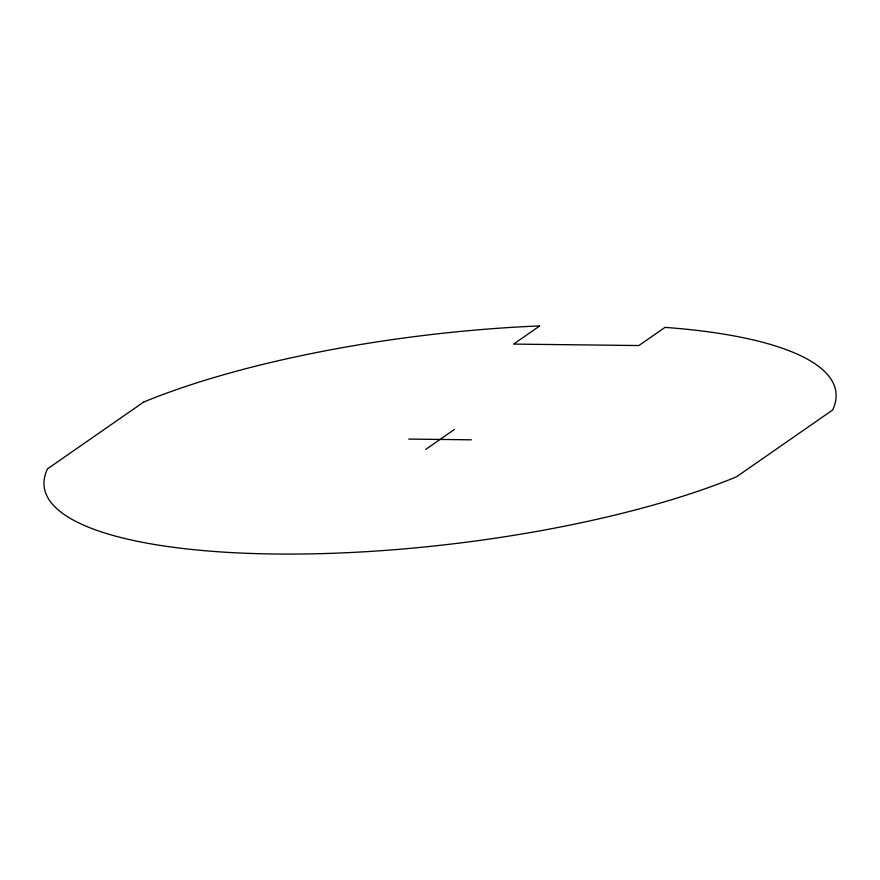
<?xml version="1.0" encoding="UTF-8"?>
<svg xmlns="http://www.w3.org/2000/svg" width="880" height="880" viewBox="0 0 880 880"><rect width="100%" height="100%" fill="white"/><g stroke="black" fill="none" stroke-linecap="round" stroke-linejoin="round"><path stroke-width="1.32" d="M425.7 449.416L454.377 429.495M408.727 439.087L471.361 439.813M143.649 402.061L47.487 468.875A398.684 105.204 -6.8 0 0 275.176 554.004A398.684 105.204 -6.8 0 0 736.428 476.85L832.601 410.025A398.684 105.204 -6.8 0 0 665.027 327.371L638.858 345.543L513.601 344.091L539.759 325.919A398.684 105.204 -6.8 0 0 143.649 402.061"/></g></svg>
